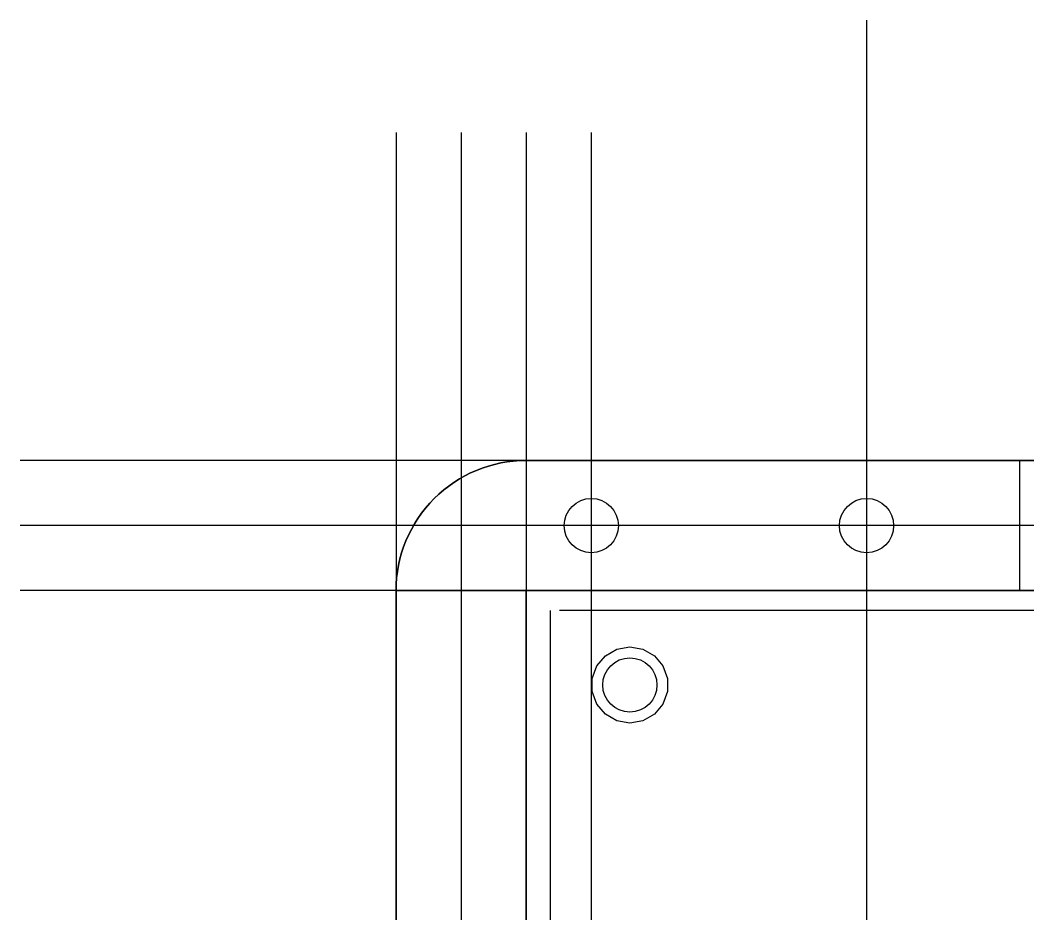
# Model space of a CAD drawing. Header units: millimetres. Extents: x 71 to 299, y 93 to 256.
# Drawn here: x 74.85 to 121.29, y 214.73 to 255.93 of the extents above; entities that cross this region are included whole.
import ezdxf

# ---------------------------------------------------------------- set-up
doc = ezdxf.new("R2010")
doc.units = ezdxf.units.MM
for name, color, linetype in [('BLACK', 7, 'Continuous'), ('PCB', 4, 'Continuous'), ('PCB_参照', 4, 'Continuous'), ('上壁', 4, 'Continuous'), ('下壁1', 142, 'Continuous'), ('下壁2', 2, 'Continuous'), ('中壁', 6, 'Continuous'), ('裏面', 3, 'Continuous')]:
    doc.layers.add(name, color=color, linetype=linetype)
doc.layers.add('化粧板', color=1, linetype='Continuous', transparency=0.6)
doc.layers.add('補助線', color=4, linetype='Continuous', transparency=0.6)

# ---------------------------------------------------------------- blocks, each defined once
blk = doc.blocks.new('PCB外形')
at = {"layer": 'BLACK'}
for p, q in [((35.075, -28.075), (35.075, -145.925)), ((202.925, -28.075), (35.5, -28.075))]:
    blk.add_line(p, q, dxfattribs=at)
blk = doc.blocks.new('PCB詳細')
at = {"layer": 'BLACK'}
for p, q in [((37.2287, -30.6217), (37.6208, -30.1543)), ((37.6208, -30.1543), (38.1492, -29.8493)), ((38.1492, -29.8493), (38.75, -29.7433)), ((38.75, -29.7433), (39.3508, -29.8493)), ((39.3508, -29.8493), (39.8792, -30.1543)), ((39.8792, -30.1543), (40.2713, -30.6217)), ((37.02, -31.195), (37.2287, -30.6217)), ((40.2713, -30.6217), (40.48, -31.195)), ((37.02, -31.805), (37.02, -31.195)), ((40.48, -31.195), (40.48, -31.805)), ((37.2287, -32.3783), (37.02, -31.805)), ((40.48, -31.805), (40.2713, -32.3783)), ((37.6208, -32.8457), (37.2287, -32.3783)), ((40.2713, -32.3783), (39.8792, -32.8457)), ((38.1492, -33.1507), (37.6208, -32.8457)), ((39.8792, -32.8457), (39.3508, -33.1507)), ((38.75, -33.2567), (38.1492, -33.1507)), ((39.3508, -33.1507), (38.75, -33.2567))]:
    blk.add_line(p, q, dxfattribs=at)
blk.add_circle((38.75, -31.5), 1.25, dxfattribs=at)
at = {"linetype": 'ByBlock'}
blk.add_blockref('PCB外形', (0, 0), dxfattribs=at)
blk = doc.blocks.new('A$C28663')
at = {"layer": 'PCB'}
blk.add_blockref('PCB詳細', (-35.075, 145.925), dxfattribs=at)

msp = doc.modelspace()

# ---------------------------------------------------------------- linework, layer by layer
at = {"layer": '上壁'}
msp.add_lwpolyline([(92.172, 229.63), (120.928, 229.63), (120.928, 235.63), (98.172, 235.63, 0.414214)], format="xyb", close=True, dxfattribs=at)
msp.add_lwpolyline([(92.172, 229.63), (92.172, 109.757), (98.172, 109.757), (98.172, 229.63)], close=True, dxfattribs=at)
for centre in [(101.172, 232.63), (113.856, 232.63)]:
    msp.add_circle(centre, 1.25, dxfattribs=at)
at = {"layer": '下壁1'}
msp.add_lwpolyline([(92.172, 229.63), (120.928, 229.63), (120.928, 235.63), (98.172, 235.63, 0.414214)], format="xyb", close=True, dxfattribs=at)
msp.add_lwpolyline([(92.172, 229.63), (92.172, 109.757), (98.172, 109.757), (98.172, 229.63)], close=True, dxfattribs=at)
for centre in [(101.172, 232.63), (113.856, 232.63)]:
    msp.add_circle(centre, 1.25, dxfattribs=at)
at = {"layer": '下壁2'}
msp.add_lwpolyline([(92.172, 229.63), (274.277, 229.63, 0.414214), (268.277, 235.63), (98.172, 235.63, 0.414214)], format="xyb", close=True, dxfattribs=at)
msp.add_lwpolyline([(92.172, 229.63), (92.172, 109.757), (98.172, 109.757), (98.172, 229.63)], close=True, dxfattribs=at)
for centre in [(101.172, 232.63), (113.856, 232.63)]:
    msp.add_circle(centre, 1.25, dxfattribs=at)
at = {"layer": '中壁'}
msp.add_lwpolyline([(92.172, 229.63), (120.928, 229.63), (120.928, 235.63), (98.172, 235.63, 0.414214)], format="xyb", close=True, dxfattribs=at)
msp.add_lwpolyline([(92.172, 229.63), (120.928, 229.63), (120.928, 235.63), (98.172, 235.63, 0.414214)], format="xyb", close=True, dxfattribs=at)
for centre in [(101.172, 232.63), (101.172, 232.63), (113.856, 232.63), (113.856, 232.63)]:
    msp.add_circle(centre, 1.25, dxfattribs=at)
at = {"layer": '化粧板'}
msp.add_lwpolyline([(268.277, 103.757), (98.172, 103.757, -0.414214), (92.172, 109.757), (92.172, 229.63, -0.414214), (98.172, 235.63), (268.277, 235.63, -0.414214), (274.277, 229.63), (274.277, 109.757, -0.414214)], format="xyb", close=True, dxfattribs=at)
for centre in [(101.172, 232.63), (113.856, 232.63)]:
    msp.add_circle(centre, 1.25, dxfattribs=at)
at = {"layer": '裏面'}
msp.add_lwpolyline([(268.277, 103.757), (98.172, 103.757, -0.414214), (92.172, 109.757), (92.172, 229.63, -0.414214), (98.172, 235.63), (268.277, 235.63, -0.414214), (274.277, 229.63), (274.277, 109.757, -0.414214)], format="xyb", close=True, dxfattribs=at)
for centre in [(101.172, 232.63), (113.856, 232.63), (102.949, 225.282)]:
    msp.add_circle(centre, 1.25, dxfattribs=at)
at = {"layer": '補助線'}
for p, q in [((113.856, 255.926), (113.856, 92.68)), ((92.172, 250.744), (92.172, 94.235)), ((95.172, 250.744), (95.172, 94.235)), ((98.172, 250.744), (98.172, 94.235)), ((101.172, 250.744), (101.172, 94.235)), ((296.141, 235.63), (74.851, 235.63)), ((296.141, 232.63), (74.851, 232.63)), ((296.141, 229.63), (74.851, 229.63))]:
    msp.add_line(p, q, dxfattribs=at)

# ---------------------------------------------------------------- block references
at = {"layer": 'PCB_参照'}
msp.add_blockref('A$C28663', (99.274, 110.857), dxfattribs=at)

doc.saveas('drawing.dxf')
